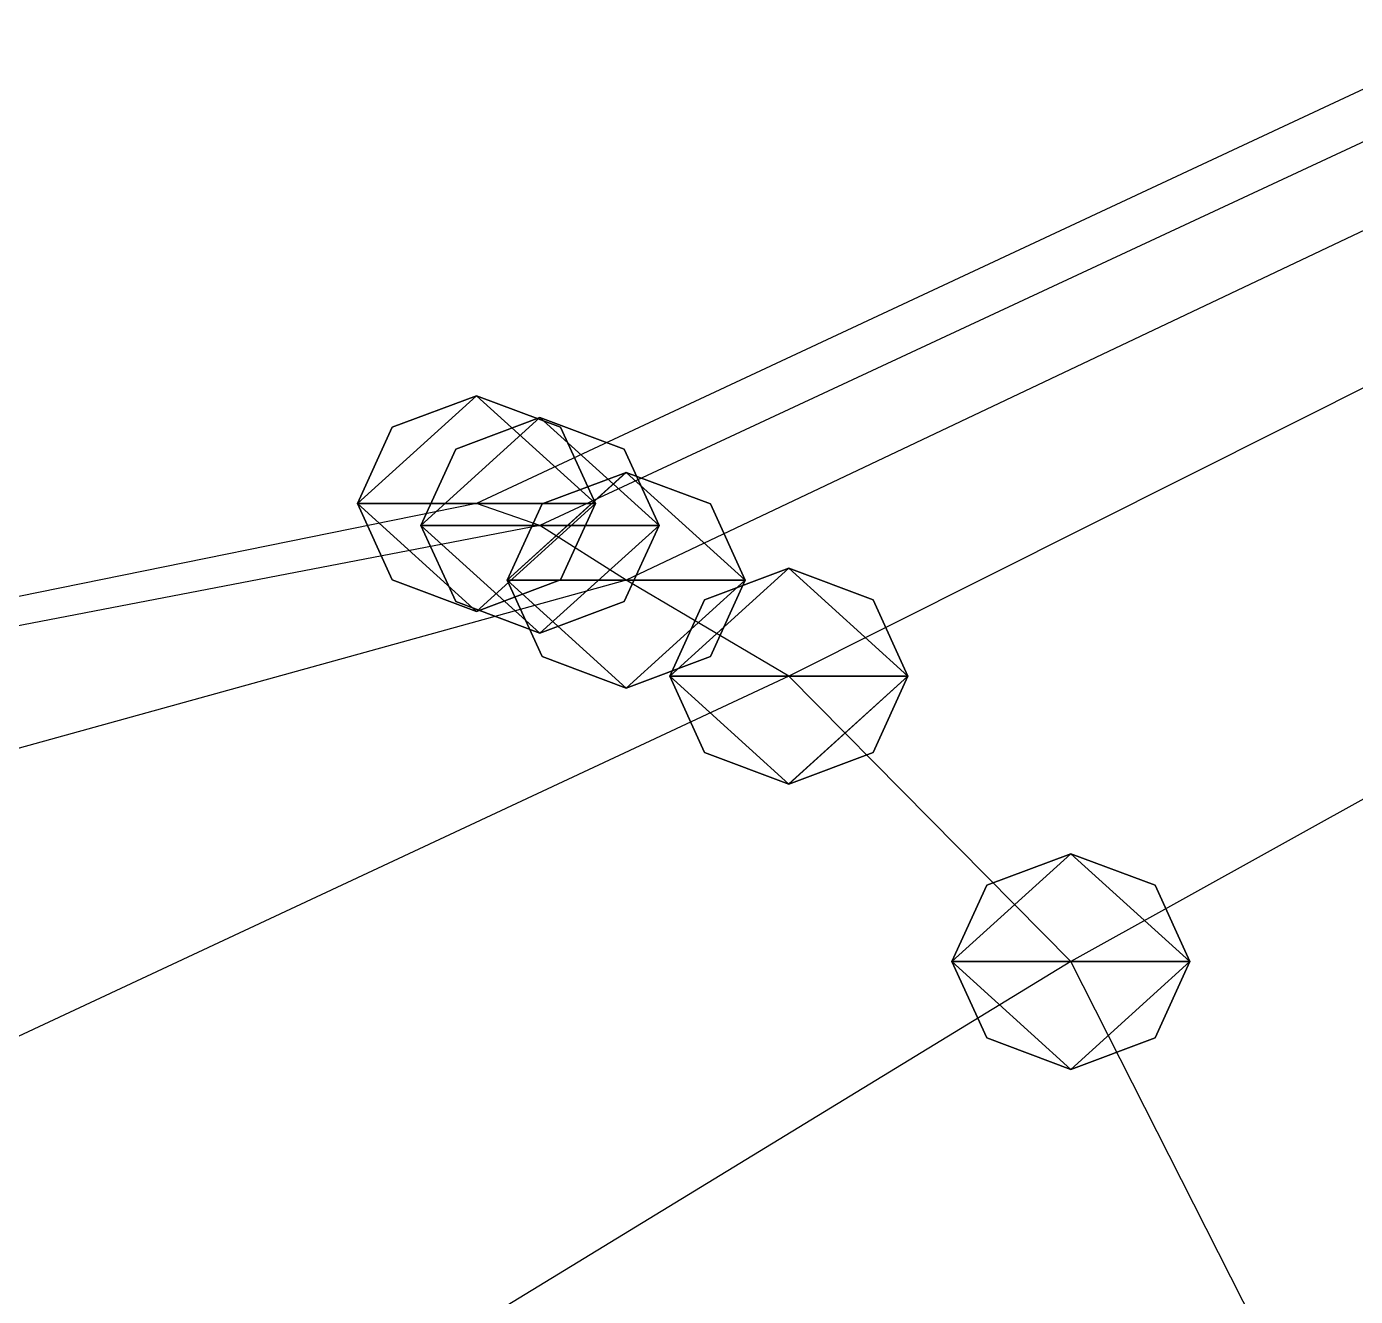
# Model space of a CAD drawing. Header units: metres. Extents: x -74 to 76, y -49 to 49.
# Drawn here: x -18.86 to -7.7, y 7.06 to 17.73 of the extents above; entities that cross this region are included whole.
import ezdxf

# ---------------------------------------------------------------- set-up
doc = ezdxf.new("R2010")
doc.units = ezdxf.units.M

msp = doc.modelspace()

# ---------------------------------------------------------------- linework, layer by layer
for p, q in [((-6.5099792, 17.72757, -194.33856), (-15.08415, 13.722176, -197.30655)), ((-5.689701, 17.66552, -192.99234), (-14.550192, 13.539272, -196.99673)), ((-4.500019, 17.501, -191.66316), (-13.825634, 13.078686, -196.15894)), ((-2.888359, 17.077286, -192.09421), (-12.4600315, 12.273048, -196.42053)), ((-0.80268097, 15.035381, -193.78746), (-10.090878, 9.875992, -197.92513)), ((-15.08415, 14.627911, -197.7304), (-15.791257, 14.362627, -197.60625)), ((-15.08415, 14.627911, -197.7304), (-15.791257, 14.362627, -197.60625)), ((-15.08415, 14.627911, -197.7304), (-15.791257, 14.362627, -197.60625)), ((-14.377044, 14.362627, -197.60625), (-15.08415, 14.627911, -197.7304)), ((-14.377044, 14.362627, -197.60625), (-15.08415, 14.627911, -197.7304)), ((-14.377044, 14.362627, -197.60625), (-15.08415, 14.627911, -197.7304)), ((-14.550192, 14.445007, -197.42058), (-15.257298, 14.179724, -197.29643)), ((-14.550192, 14.445007, -197.42058), (-15.257298, 14.179724, -197.29643)), ((-14.550192, 14.445007, -197.42058), (-15.257298, 14.179724, -197.29643)), ((-14.550192, 14.445007, -197.42058), (-15.257298, 14.179724, -197.29643)), ((-13.843085, 14.179724, -197.29643), (-14.550192, 14.445007, -197.42058)), ((-13.843085, 14.179724, -197.29643), (-14.550192, 14.445007, -197.42058)), ((-13.843085, 14.179724, -197.29643), (-14.550192, 14.445007, -197.42058)), ((-13.843085, 14.179724, -197.29643), (-14.550192, 14.445007, -197.42058)), ((-15.791257, 14.362627, -197.60625), (-16.08415, 13.722176, -197.30655)), ((-15.791257, 14.362627, -197.60625), (-16.08415, 13.722176, -197.30655)), ((-15.791257, 14.362627, -197.60625), (-16.08415, 13.722176, -197.30655)), ((-14.08415, 13.722176, -197.30655), (-14.377044, 14.362627, -197.60625)), ((-14.08415, 13.722176, -197.30655), (-14.377044, 14.362627, -197.60625)), ((-14.08415, 13.722176, -197.30655), (-14.377044, 14.362627, -197.60625)), ((-15.257298, 14.179724, -197.29643), (-15.550192, 13.539272, -196.99673)), ((-15.257298, 14.179724, -197.29643), (-15.550192, 13.539272, -196.99673)), ((-15.257298, 14.179724, -197.29643), (-15.550192, 13.539272, -196.99673)), ((-15.257298, 14.179724, -197.29643), (-15.550192, 13.539272, -196.99673)), ((-13.550192, 13.539272, -196.99673), (-13.843085, 14.179724, -197.29643)), ((-13.550192, 13.539272, -196.99673), (-13.843085, 14.179724, -197.29643)), ((-13.550192, 13.539272, -196.99673), (-13.843085, 14.179724, -197.29643)), ((-13.550192, 13.539272, -196.99673), (-13.843085, 14.179724, -197.29643)), ((-13.825634, 13.984421, -196.58278), (-14.532741, 13.719137, -196.45863)), ((-13.825634, 13.984421, -196.58278), (-14.532741, 13.719137, -196.45863)), ((-13.825634, 13.984421, -196.58278), (-14.532741, 13.719137, -196.45863)), ((-13.825634, 13.984421, -196.58278), (-14.532741, 13.719137, -196.45863)), ((-13.118527, 13.719137, -196.45863), (-13.825634, 13.984421, -196.58278)), ((-13.118527, 13.719137, -196.45863), (-13.825634, 13.984421, -196.58278)), ((-13.118527, 13.719137, -196.45863), (-13.825634, 13.984421, -196.58278)), ((-13.118527, 13.719137, -196.45863), (-13.825634, 13.984421, -196.58278)), ((-15.08415, 13.722176, -197.30655), (-25.600513, 11.587498, -200.23544)), ((-16.08415, 13.722176, -197.30655), (-15.791257, 13.081724, -197.00685)), ((-16.08415, 13.722176, -197.30655), (-15.791257, 13.081724, -197.00685)), ((-16.08415, 13.722176, -197.30655), (-15.791257, 13.081724, -197.00685)), ((-14.550192, 13.539272, -196.99673), (-15.08415, 13.722176, -197.30655)), ((-14.532741, 13.719137, -196.45863), (-14.825634, 13.078686, -196.15894)), ((-14.532741, 13.719137, -196.45863), (-14.825634, 13.078686, -196.15894)), ((-14.532741, 13.719137, -196.45863), (-14.825634, 13.078686, -196.15894)), ((-14.532741, 13.719137, -196.45863), (-14.825634, 13.078686, -196.15894)), ((-14.377044, 13.081724, -197.00685), (-14.08415, 13.722176, -197.30655)), ((-14.377044, 13.081724, -197.00685), (-14.08415, 13.722176, -197.30655)), ((-14.377044, 13.081724, -197.00685), (-14.08415, 13.722176, -197.30655)), ((-12.825634, 13.078686, -196.15894), (-13.118527, 13.719137, -196.45863)), ((-12.825634, 13.078686, -196.15894), (-13.118527, 13.719137, -196.45863)), ((-12.825634, 13.078686, -196.15894), (-13.118527, 13.719137, -196.45863)), ((-12.825634, 13.078686, -196.15894), (-13.118527, 13.719137, -196.45863)), ((-14.550192, 13.539272, -196.99673), (-25.012762, 11.5257225, -200.79414)), ((-15.550192, 13.539272, -196.99673), (-15.257298, 12.898821, -196.69704)), ((-15.550192, 13.539272, -196.99673), (-15.257298, 12.898821, -196.69704)), ((-15.550192, 13.539272, -196.99673), (-15.257298, 12.898821, -196.69704)), ((-15.550192, 13.539272, -196.99673), (-15.257298, 12.898821, -196.69704)), ((-13.825634, 13.078686, -196.15894), (-14.550192, 13.539272, -196.99673)), ((-13.843085, 12.898821, -196.69704), (-13.550192, 13.539272, -196.99673)), ((-13.843085, 12.898821, -196.69704), (-13.550192, 13.539272, -196.99673)), ((-13.843085, 12.898821, -196.69704), (-13.550192, 13.539272, -196.99673)), ((-13.843085, 12.898821, -196.69704), (-13.550192, 13.539272, -196.99673)), ((-12.4600315, 13.178783, -196.84438), (-13.167138, 12.9135, -196.72023)), ((-12.4600315, 13.178783, -196.84438), (-13.167138, 12.9135, -196.72023)), ((-12.4600315, 13.178783, -196.84438), (-13.167138, 12.9135, -196.72023)), ((-12.4600315, 13.178783, -196.84438), (-13.167138, 12.9135, -196.72023)), ((-11.752925, 12.9135, -196.72023), (-12.4600315, 13.178783, -196.84438)), ((-11.752925, 12.9135, -196.72023), (-12.4600315, 13.178783, -196.84438)), ((-11.752925, 12.9135, -196.72023), (-12.4600315, 13.178783, -196.84438)), ((-11.752925, 12.9135, -196.72023), (-12.4600315, 13.178783, -196.84438)), ((-13.825634, 13.078686, -196.15894), (-24.330317, 10.175373, -200.59293)), ((-15.791257, 13.081724, -197.00685), (-15.08415, 12.81644, -196.8827)), ((-15.791257, 13.081724, -197.00685), (-15.08415, 12.81644, -196.8827)), ((-15.791257, 13.081724, -197.00685), (-15.08415, 12.81644, -196.8827)), ((-15.08415, 12.81644, -196.8827), (-14.377044, 13.081724, -197.00685)), ((-15.08415, 12.81644, -196.8827), (-14.377044, 13.081724, -197.00685)), ((-15.08415, 12.81644, -196.8827), (-14.377044, 13.081724, -197.00685)), ((-14.825634, 13.078686, -196.15894), (-14.532741, 12.438234, -195.85924)), ((-14.825634, 13.078686, -196.15894), (-14.532741, 12.438234, -195.85924)), ((-14.825634, 13.078686, -196.15894), (-14.532741, 12.438234, -195.85924)), ((-14.825634, 13.078686, -196.15894), (-14.532741, 12.438234, -195.85924)), ((-12.4600315, 12.273048, -196.42053), (-13.825634, 13.078686, -196.15894)), ((-13.118527, 12.438234, -195.85924), (-12.825634, 13.078686, -196.15894)), ((-13.118527, 12.438234, -195.85924), (-12.825634, 13.078686, -196.15894)), ((-13.118527, 12.438234, -195.85924), (-12.825634, 13.078686, -196.15894)), ((-13.118527, 12.438234, -195.85924), (-12.825634, 13.078686, -196.15894)), ((-15.257298, 12.898821, -196.69704), (-14.550192, 12.633536, -196.57289)), ((-15.257298, 12.898821, -196.69704), (-14.550192, 12.633536, -196.57289)), ((-15.257298, 12.898821, -196.69704), (-14.550192, 12.633536, -196.57289)), ((-15.257298, 12.898821, -196.69704), (-14.550192, 12.633536, -196.57289)), ((-14.550192, 12.633536, -196.57289), (-13.843085, 12.898821, -196.69704)), ((-14.550192, 12.633536, -196.57289), (-13.843085, 12.898821, -196.69704)), ((-14.550192, 12.633536, -196.57289), (-13.843085, 12.898821, -196.69704)), ((-14.550192, 12.633536, -196.57289), (-13.843085, 12.898821, -196.69704)), ((-13.167138, 12.9135, -196.72023), (-13.4600315, 12.273048, -196.42053)), ((-13.167138, 12.9135, -196.72023), (-13.4600315, 12.273048, -196.42053)), ((-13.167138, 12.9135, -196.72023), (-13.4600315, 12.273048, -196.42053)), ((-13.167138, 12.9135, -196.72023), (-13.4600315, 12.273048, -196.42053)), ((-11.4600315, 12.273048, -196.42053), (-11.752925, 12.9135, -196.72023)), ((-11.4600315, 12.273048, -196.42053), (-11.752925, 12.9135, -196.72023)), ((-11.4600315, 12.273048, -196.42053), (-11.752925, 12.9135, -196.72023)), ((-11.4600315, 12.273048, -196.42053), (-11.752925, 12.9135, -196.72023)), ((-14.532741, 12.438234, -195.85924), (-13.825634, 12.17295, -195.73509)), ((-14.532741, 12.438234, -195.85924), (-13.825634, 12.17295, -195.73509)), ((-14.532741, 12.438234, -195.85924), (-13.825634, 12.17295, -195.73509)), ((-14.532741, 12.438234, -195.85924), (-13.825634, 12.17295, -195.73509)), ((-13.825634, 12.17295, -195.73509), (-13.118527, 12.438234, -195.85924)), ((-13.825634, 12.17295, -195.73509), (-13.118527, 12.438234, -195.85924)), ((-13.825634, 12.17295, -195.73509), (-13.118527, 12.438234, -195.85924)), ((-13.825634, 12.17295, -195.73509), (-13.118527, 12.438234, -195.85924)), ((-12.4600315, 12.273048, -196.42053), (-22.935843, 7.3751297, -201.08955)), ((-13.4600315, 12.273048, -196.42053), (-13.167138, 11.632597, -196.12083)), ((-13.4600315, 12.273048, -196.42053), (-13.167138, 11.632597, -196.12083)), ((-13.4600315, 12.273048, -196.42053), (-13.167138, 11.632597, -196.12083)), ((-13.4600315, 12.273048, -196.42053), (-13.167138, 11.632597, -196.12083)), ((-10.090878, 9.875992, -197.92513), (-12.4600315, 12.273048, -196.42053)), ((-11.752925, 11.632597, -196.12083), (-11.4600315, 12.273048, -196.42053)), ((-11.752925, 11.632597, -196.12083), (-11.4600315, 12.273048, -196.42053)), ((-11.752925, 11.632597, -196.12083), (-11.4600315, 12.273048, -196.42053)), ((-11.752925, 11.632597, -196.12083), (-11.4600315, 12.273048, -196.42053)), ((-13.167138, 11.632597, -196.12083), (-12.4600315, 11.367312, -195.99669)), ((-13.167138, 11.632597, -196.12083), (-12.4600315, 11.367312, -195.99669)), ((-13.167138, 11.632597, -196.12083), (-12.4600315, 11.367312, -195.99669)), ((-13.167138, 11.632597, -196.12083), (-12.4600315, 11.367312, -195.99669)), ((-12.4600315, 11.367312, -195.99669), (-11.752925, 11.632597, -196.12083)), ((-12.4600315, 11.367312, -195.99669), (-11.752925, 11.632597, -196.12083)), ((-12.4600315, 11.367312, -195.99669), (-11.752925, 11.632597, -196.12083)), ((-12.4600315, 11.367312, -195.99669), (-11.752925, 11.632597, -196.12083)), ((-10.090878, 10.781727, -198.34897), (-10.797984, 10.516443, -198.22482)), ((-10.090878, 10.781727, -198.34897), (-10.797984, 10.516443, -198.22482)), ((-10.090878, 10.781727, -198.34897), (-10.797984, 10.516443, -198.22482)), ((-10.090878, 10.781727, -198.34897), (-10.797984, 10.516443, -198.22482)), ((-9.383771, 10.516443, -198.22482), (-10.090878, 10.781727, -198.34897)), ((-9.383771, 10.516443, -198.22482), (-10.090878, 10.781727, -198.34897)), ((-9.383771, 10.516443, -198.22482), (-10.090878, 10.781727, -198.34897)), ((-9.383771, 10.516443, -198.22482), (-10.090878, 10.781727, -198.34897)), ((-10.797984, 10.516443, -198.22482), (-11.090878, 9.875992, -197.92513)), ((-10.797984, 10.516443, -198.22482), (-11.090878, 9.875992, -197.92513)), ((-10.797984, 10.516443, -198.22482), (-11.090878, 9.875992, -197.92513)), ((-10.797984, 10.516443, -198.22482), (-11.090878, 9.875992, -197.92513)), ((-9.090878, 9.875992, -197.92513), (-9.383771, 10.516443, -198.22482)), ((-9.090878, 9.875992, -197.92513), (-9.383771, 10.516443, -198.22482)), ((-9.090878, 9.875992, -197.92513), (-9.383771, 10.516443, -198.22482)), ((-9.090878, 9.875992, -197.92513), (-9.383771, 10.516443, -198.22482)), ((-10.090878, 9.875992, -197.92513), (-20.14716, 3.7470703, -203.19261)), ((-11.090878, 9.875992, -197.92513), (-10.797984, 9.23554, -197.62543)), ((-11.090878, 9.875992, -197.92513), (-10.797984, 9.23554, -197.62543)), ((-11.090878, 9.875992, -197.92513), (-10.797984, 9.23554, -197.62543)), ((-11.090878, 9.875992, -197.92513), (-10.797984, 9.23554, -197.62543)), ((-7.891941, 5.544506, -198.33626), (-10.090878, 9.875992, -197.92513)), ((-9.383771, 9.23554, -197.62543), (-9.090878, 9.875992, -197.92513)), ((-9.383771, 9.23554, -197.62543), (-9.090878, 9.875992, -197.92513)), ((-9.383771, 9.23554, -197.62543), (-9.090878, 9.875992, -197.92513)), ((-9.383771, 9.23554, -197.62543), (-9.090878, 9.875992, -197.92513)), ((-10.797984, 9.23554, -197.62543), (-10.090878, 8.970256, -197.50128)), ((-10.797984, 9.23554, -197.62543), (-10.090878, 8.970256, -197.50128)), ((-10.797984, 9.23554, -197.62543), (-10.090878, 8.970256, -197.50128)), ((-10.797984, 9.23554, -197.62543), (-10.090878, 8.970256, -197.50128)), ((-10.090878, 8.970256, -197.50128), (-9.383771, 9.23554, -197.62543)), ((-10.090878, 8.970256, -197.50128), (-9.383771, 9.23554, -197.62543)), ((-10.090878, 8.970256, -197.50128), (-9.383771, 9.23554, -197.62543)), ((-10.090878, 8.970256, -197.50128), (-9.383771, 9.23554, -197.62543))]:
    msp.add_line(p, q)
for points in [[(-16.08415, 13.722176, -197.30655), (-15.791257, 14.362627, -197.60625), (-15.08415, 14.627911, -197.7304), (-15.08405, 14.628011, -197.73029)], [(-16.08415, 13.722176, -197.30655), (-15.791257, 14.362627, -197.60625), (-15.08415, 14.627911, -197.7304), (-15.08405, 14.628011, -197.73029)], [(-16.08415, 13.722176, -197.30655), (-15.791257, 14.362627, -197.60625), (-15.08415, 14.627911, -197.7304), (-15.08405, 14.628011, -197.73029)], [(-16.08415, 13.722176, -197.30655), (-15.08415, 14.627911, -197.7304), (-14.08415, 13.722176, -197.30655), (-14.08405, 13.722276, -197.30644)], [(-16.08415, 13.722176, -197.30655), (-15.08415, 14.627911, -197.7304), (-14.08415, 13.722176, -197.30655), (-14.08405, 13.722276, -197.30644)], [(-16.08415, 13.722176, -197.30655), (-15.08415, 14.627911, -197.7304), (-14.08415, 13.722176, -197.30655), (-14.08405, 13.722276, -197.30644)], [(-15.08415, 14.627911, -197.7304), (-14.377044, 14.362627, -197.60625), (-14.08415, 13.722176, -197.30655), (-14.08405, 13.722276, -197.30644)], [(-15.08415, 14.627911, -197.7304), (-14.377044, 14.362627, -197.60625), (-14.08415, 13.722176, -197.30655), (-14.08405, 13.722276, -197.30644)], [(-15.08415, 14.627911, -197.7304), (-14.377044, 14.362627, -197.60625), (-14.08415, 13.722176, -197.30655), (-14.08405, 13.722276, -197.30644)], [(-15.550192, 13.539272, -196.99673), (-15.257298, 14.179724, -197.29643), (-14.550192, 14.445007, -197.42058), (-14.550092, 14.445107, -197.42047)], [(-15.550192, 13.539272, -196.99673), (-15.257298, 14.179724, -197.29643), (-14.550192, 14.445007, -197.42058), (-14.550092, 14.445107, -197.42047)], [(-15.550192, 13.539272, -196.99673), (-15.257298, 14.179724, -197.29643), (-14.550192, 14.445007, -197.42058), (-14.550092, 14.445107, -197.42047)], [(-15.550192, 13.539272, -196.99673), (-15.257298, 14.179724, -197.29643), (-14.550192, 14.445007, -197.42058), (-14.550092, 14.445107, -197.42047)], [(-15.550192, 13.539272, -196.99673), (-14.550192, 14.445007, -197.42058), (-13.550192, 13.539272, -196.99673), (-13.550092, 13.539372, -196.99663)], [(-15.550192, 13.539272, -196.99673), (-14.550192, 14.445007, -197.42058), (-13.550192, 13.539272, -196.99673), (-13.550092, 13.539372, -196.99663)], [(-15.550192, 13.539272, -196.99673), (-14.550192, 14.445007, -197.42058), (-13.550192, 13.539272, -196.99673), (-13.550092, 13.539372, -196.99663)], [(-15.550192, 13.539272, -196.99673), (-14.550192, 14.445007, -197.42058), (-13.550192, 13.539272, -196.99673), (-13.550092, 13.539372, -196.99663)], [(-14.550192, 14.445007, -197.42058), (-13.843085, 14.179724, -197.29643), (-13.550192, 13.539272, -196.99673), (-13.550092, 13.539372, -196.99663)], [(-14.550192, 14.445007, -197.42058), (-13.843085, 14.179724, -197.29643), (-13.550192, 13.539272, -196.99673), (-13.550092, 13.539372, -196.99663)], [(-14.550192, 14.445007, -197.42058), (-13.843085, 14.179724, -197.29643), (-13.550192, 13.539272, -196.99673), (-13.550092, 13.539372, -196.99663)], [(-14.550192, 14.445007, -197.42058), (-13.843085, 14.179724, -197.29643), (-13.550192, 13.539272, -196.99673), (-13.550092, 13.539372, -196.99663)], [(-14.825634, 13.078686, -196.15894), (-14.532741, 13.719137, -196.45863), (-13.825634, 13.984421, -196.58278), (-13.825534, 13.984521, -196.58267)], [(-14.825634, 13.078686, -196.15894), (-14.532741, 13.719137, -196.45863), (-13.825634, 13.984421, -196.58278), (-13.825534, 13.984521, -196.58267)], [(-14.825634, 13.078686, -196.15894), (-14.532741, 13.719137, -196.45863), (-13.825634, 13.984421, -196.58278), (-13.825534, 13.984521, -196.58267)], [(-14.825634, 13.078686, -196.15894), (-14.532741, 13.719137, -196.45863), (-13.825634, 13.984421, -196.58278), (-13.825534, 13.984521, -196.58267)], [(-14.825634, 13.078686, -196.15894), (-13.825634, 13.984421, -196.58278), (-12.825634, 13.078686, -196.15894), (-12.825534, 13.078786, -196.15883)], [(-14.825634, 13.078686, -196.15894), (-13.825634, 13.984421, -196.58278), (-12.825634, 13.078686, -196.15894), (-12.825534, 13.078786, -196.15883)], [(-14.825634, 13.078686, -196.15894), (-13.825634, 13.984421, -196.58278), (-12.825634, 13.078686, -196.15894), (-12.825534, 13.078786, -196.15883)], [(-14.825634, 13.078686, -196.15894), (-13.825634, 13.984421, -196.58278), (-12.825634, 13.078686, -196.15894), (-12.825534, 13.078786, -196.15883)], [(-13.825634, 13.984421, -196.58278), (-13.118527, 13.719137, -196.45863), (-12.825634, 13.078686, -196.15894), (-12.825534, 13.078786, -196.15883)], [(-13.825634, 13.984421, -196.58278), (-13.118527, 13.719137, -196.45863), (-12.825634, 13.078686, -196.15894), (-12.825534, 13.078786, -196.15883)], [(-13.825634, 13.984421, -196.58278), (-13.118527, 13.719137, -196.45863), (-12.825634, 13.078686, -196.15894), (-12.825534, 13.078786, -196.15883)], [(-13.825634, 13.984421, -196.58278), (-13.118527, 13.719137, -196.45863), (-12.825634, 13.078686, -196.15894), (-12.825534, 13.078786, -196.15883)], [(-15.08415, 12.81644, -196.8827), (-15.791257, 13.081724, -197.00685), (-16.08415, 13.722176, -197.30655), (-16.084051, 13.722276, -197.30644)], [(-14.08415, 13.722176, -197.30655), (-15.08415, 12.81644, -196.8827), (-16.08415, 13.722176, -197.30655), (-16.084051, 13.722276, -197.30644)], [(-15.08415, 12.81644, -196.8827), (-15.791257, 13.081724, -197.00685), (-16.08415, 13.722176, -197.30655), (-16.084051, 13.722276, -197.30644)], [(-14.08415, 13.722176, -197.30655), (-15.08415, 12.81644, -196.8827), (-16.08415, 13.722176, -197.30655), (-16.084051, 13.722276, -197.30644)], [(-15.08415, 12.81644, -196.8827), (-15.791257, 13.081724, -197.00685), (-16.08415, 13.722176, -197.30655), (-16.084051, 13.722276, -197.30644)], [(-14.08415, 13.722176, -197.30655), (-15.08415, 12.81644, -196.8827), (-16.08415, 13.722176, -197.30655), (-16.084051, 13.722276, -197.30644)], [(-14.08415, 13.722176, -197.30655), (-14.377044, 13.081724, -197.00685), (-15.08415, 12.81644, -196.8827), (-15.08405, 12.81654, -196.8826)], [(-14.08415, 13.722176, -197.30655), (-14.377044, 13.081724, -197.00685), (-15.08415, 12.81644, -196.8827), (-15.08405, 12.81654, -196.8826)], [(-14.08415, 13.722176, -197.30655), (-14.377044, 13.081724, -197.00685), (-15.08415, 12.81644, -196.8827), (-15.08405, 12.81654, -196.8826)], [(-14.550192, 12.633536, -196.57289), (-15.257298, 12.898821, -196.69704), (-15.550192, 13.539272, -196.99673), (-15.550092, 13.539372, -196.99663)], [(-13.550192, 13.539272, -196.99673), (-14.550192, 12.633536, -196.57289), (-15.550192, 13.539272, -196.99673), (-15.550092, 13.539372, -196.99663)], [(-14.550192, 12.633536, -196.57289), (-15.257298, 12.898821, -196.69704), (-15.550192, 13.539272, -196.99673), (-15.550092, 13.539372, -196.99663)], [(-13.550192, 13.539272, -196.99673), (-14.550192, 12.633536, -196.57289), (-15.550192, 13.539272, -196.99673), (-15.550092, 13.539372, -196.99663)], [(-14.550192, 12.633536, -196.57289), (-15.257298, 12.898821, -196.69704), (-15.550192, 13.539272, -196.99673), (-15.550092, 13.539372, -196.99663)], [(-13.550192, 13.539272, -196.99673), (-14.550192, 12.633536, -196.57289), (-15.550192, 13.539272, -196.99673), (-15.550092, 13.539372, -196.99663)], [(-14.550192, 12.633536, -196.57289), (-15.257298, 12.898821, -196.69704), (-15.550192, 13.539272, -196.99673), (-15.550092, 13.539372, -196.99663)], [(-13.550192, 13.539272, -196.99673), (-14.550192, 12.633536, -196.57289), (-15.550192, 13.539272, -196.99673), (-15.550092, 13.539372, -196.99663)], [(-13.550192, 13.539272, -196.99673), (-13.843085, 12.898821, -196.69704), (-14.550192, 12.633536, -196.57289), (-14.550092, 12.633636, -196.57278)], [(-13.550192, 13.539272, -196.99673), (-13.843085, 12.898821, -196.69704), (-14.550192, 12.633536, -196.57289), (-14.550092, 12.633636, -196.57278)], [(-13.550192, 13.539272, -196.99673), (-13.843085, 12.898821, -196.69704), (-14.550192, 12.633536, -196.57289), (-14.550092, 12.633636, -196.57278)], [(-13.550192, 13.539272, -196.99673), (-13.843085, 12.898821, -196.69704), (-14.550192, 12.633536, -196.57289), (-14.550092, 12.633636, -196.57278)], [(-13.4600315, 12.273048, -196.42053), (-13.167138, 12.9135, -196.72023), (-12.4600315, 13.178783, -196.84438), (-12.459931, 13.178884, -196.84427)], [(-13.4600315, 12.273048, -196.42053), (-13.167138, 12.9135, -196.72023), (-12.4600315, 13.178783, -196.84438), (-12.459931, 13.178884, -196.84427)], [(-13.4600315, 12.273048, -196.42053), (-13.167138, 12.9135, -196.72023), (-12.4600315, 13.178783, -196.84438), (-12.459931, 13.178884, -196.84427)], [(-13.4600315, 12.273048, -196.42053), (-13.167138, 12.9135, -196.72023), (-12.4600315, 13.178783, -196.84438), (-12.459931, 13.178884, -196.84427)], [(-13.4600315, 12.273048, -196.42053), (-12.4600315, 13.178783, -196.84438), (-11.4600315, 12.273048, -196.42053), (-11.459931, 12.273149, -196.42043)], [(-13.4600315, 12.273048, -196.42053), (-12.4600315, 13.178783, -196.84438), (-11.4600315, 12.273048, -196.42053), (-11.459931, 12.273149, -196.42043)], [(-13.4600315, 12.273048, -196.42053), (-12.4600315, 13.178783, -196.84438), (-11.4600315, 12.273048, -196.42053), (-11.459931, 12.273149, -196.42043)], [(-13.4600315, 12.273048, -196.42053), (-12.4600315, 13.178783, -196.84438), (-11.4600315, 12.273048, -196.42053), (-11.459931, 12.273149, -196.42043)], [(-12.4600315, 13.178783, -196.84438), (-11.752925, 12.9135, -196.72023), (-11.4600315, 12.273048, -196.42053), (-11.459931, 12.273149, -196.42043)], [(-12.4600315, 13.178783, -196.84438), (-11.752925, 12.9135, -196.72023), (-11.4600315, 12.273048, -196.42053), (-11.459931, 12.273149, -196.42043)], [(-12.4600315, 13.178783, -196.84438), (-11.752925, 12.9135, -196.72023), (-11.4600315, 12.273048, -196.42053), (-11.459931, 12.273149, -196.42043)], [(-12.4600315, 13.178783, -196.84438), (-11.752925, 12.9135, -196.72023), (-11.4600315, 12.273048, -196.42053), (-11.459931, 12.273149, -196.42043)], [(-13.825634, 12.17295, -195.73509), (-14.532741, 12.438234, -195.85924), (-14.825634, 13.078686, -196.15894), (-14.825534, 13.078786, -196.15883)], [(-12.825634, 13.078686, -196.15894), (-13.825634, 12.17295, -195.73509), (-14.825634, 13.078686, -196.15894), (-14.825534, 13.078786, -196.15883)], [(-13.825634, 12.17295, -195.73509), (-14.532741, 12.438234, -195.85924), (-14.825634, 13.078686, -196.15894), (-14.825534, 13.078786, -196.15883)], [(-12.825634, 13.078686, -196.15894), (-13.825634, 12.17295, -195.73509), (-14.825634, 13.078686, -196.15894), (-14.825534, 13.078786, -196.15883)], [(-13.825634, 12.17295, -195.73509), (-14.532741, 12.438234, -195.85924), (-14.825634, 13.078686, -196.15894), (-14.825534, 13.078786, -196.15883)], [(-12.825634, 13.078686, -196.15894), (-13.825634, 12.17295, -195.73509), (-14.825634, 13.078686, -196.15894), (-14.825534, 13.078786, -196.15883)], [(-13.825634, 12.17295, -195.73509), (-14.532741, 12.438234, -195.85924), (-14.825634, 13.078686, -196.15894), (-14.825534, 13.078786, -196.15883)], [(-12.825634, 13.078686, -196.15894), (-13.825634, 12.17295, -195.73509), (-14.825634, 13.078686, -196.15894), (-14.825534, 13.078786, -196.15883)], [(-12.825634, 13.078686, -196.15894), (-13.118527, 12.438234, -195.85924), (-13.825634, 12.17295, -195.73509), (-13.825534, 12.17305, -195.73499)], [(-12.825634, 13.078686, -196.15894), (-13.118527, 12.438234, -195.85924), (-13.825634, 12.17295, -195.73509), (-13.825534, 12.17305, -195.73499)], [(-12.825634, 13.078686, -196.15894), (-13.118527, 12.438234, -195.85924), (-13.825634, 12.17295, -195.73509), (-13.825534, 12.17305, -195.73499)], [(-12.825634, 13.078686, -196.15894), (-13.118527, 12.438234, -195.85924), (-13.825634, 12.17295, -195.73509), (-13.825534, 12.17305, -195.73499)], [(-12.4600315, 11.367312, -195.99669), (-13.167138, 11.632597, -196.12083), (-13.4600315, 12.273048, -196.42053), (-13.459931, 12.273149, -196.42043)], [(-11.4600315, 12.273048, -196.42053), (-12.4600315, 11.367312, -195.99669), (-13.4600315, 12.273048, -196.42053), (-13.459931, 12.273149, -196.42043)], [(-12.4600315, 11.367312, -195.99669), (-13.167138, 11.632597, -196.12083), (-13.4600315, 12.273048, -196.42053), (-13.459931, 12.273149, -196.42043)], [(-11.4600315, 12.273048, -196.42053), (-12.4600315, 11.367312, -195.99669), (-13.4600315, 12.273048, -196.42053), (-13.459931, 12.273149, -196.42043)], [(-12.4600315, 11.367312, -195.99669), (-13.167138, 11.632597, -196.12083), (-13.4600315, 12.273048, -196.42053), (-13.459931, 12.273149, -196.42043)], [(-11.4600315, 12.273048, -196.42053), (-12.4600315, 11.367312, -195.99669), (-13.4600315, 12.273048, -196.42053), (-13.459931, 12.273149, -196.42043)], [(-12.4600315, 11.367312, -195.99669), (-13.167138, 11.632597, -196.12083), (-13.4600315, 12.273048, -196.42053), (-13.459931, 12.273149, -196.42043)], [(-11.4600315, 12.273048, -196.42053), (-12.4600315, 11.367312, -195.99669), (-13.4600315, 12.273048, -196.42053), (-13.459931, 12.273149, -196.42043)], [(-11.4600315, 12.273048, -196.42053), (-11.752925, 11.632597, -196.12083), (-12.4600315, 11.367312, -195.99669), (-12.459931, 11.367413, -195.99658)], [(-11.4600315, 12.273048, -196.42053), (-11.752925, 11.632597, -196.12083), (-12.4600315, 11.367312, -195.99669), (-12.459931, 11.367413, -195.99658)], [(-11.4600315, 12.273048, -196.42053), (-11.752925, 11.632597, -196.12083), (-12.4600315, 11.367312, -195.99669), (-12.459931, 11.367413, -195.99658)], [(-11.4600315, 12.273048, -196.42053), (-11.752925, 11.632597, -196.12083), (-12.4600315, 11.367312, -195.99669), (-12.459931, 11.367413, -195.99658)], [(-11.090878, 9.875992, -197.92513), (-10.797984, 10.516443, -198.22482), (-10.090878, 10.781727, -198.34897), (-10.090777, 10.781827, -198.34886)], [(-11.090878, 9.875992, -197.92513), (-10.797984, 10.516443, -198.22482), (-10.090878, 10.781727, -198.34897), (-10.090777, 10.781827, -198.34886)], [(-11.090878, 9.875992, -197.92513), (-10.797984, 10.516443, -198.22482), (-10.090878, 10.781727, -198.34897), (-10.090777, 10.781827, -198.34886)], [(-11.090878, 9.875992, -197.92513), (-10.797984, 10.516443, -198.22482), (-10.090878, 10.781727, -198.34897), (-10.090777, 10.781827, -198.34886)], [(-11.090878, 9.875992, -197.92513), (-10.090878, 10.781727, -198.34897), (-9.090878, 9.875992, -197.92513), (-9.090777, 9.876092, -197.92502)], [(-11.090878, 9.875992, -197.92513), (-10.090878, 10.781727, -198.34897), (-9.090878, 9.875992, -197.92513), (-9.090777, 9.876092, -197.92502)], [(-11.090878, 9.875992, -197.92513), (-10.090878, 10.781727, -198.34897), (-9.090878, 9.875992, -197.92513), (-9.090777, 9.876092, -197.92502)], [(-11.090878, 9.875992, -197.92513), (-10.090878, 10.781727, -198.34897), (-9.090878, 9.875992, -197.92513), (-9.090777, 9.876092, -197.92502)], [(-10.090878, 10.781727, -198.34897), (-9.383771, 10.516443, -198.22482), (-9.090878, 9.875992, -197.92513), (-9.090777, 9.876092, -197.92502)], [(-10.090878, 10.781727, -198.34897), (-9.383771, 10.516443, -198.22482), (-9.090878, 9.875992, -197.92513), (-9.090777, 9.876092, -197.92502)], [(-10.090878, 10.781727, -198.34897), (-9.383771, 10.516443, -198.22482), (-9.090878, 9.875992, -197.92513), (-9.090777, 9.876092, -197.92502)], [(-10.090878, 10.781727, -198.34897), (-9.383771, 10.516443, -198.22482), (-9.090878, 9.875992, -197.92513), (-9.090777, 9.876092, -197.92502)], [(-10.090878, 8.970256, -197.50128), (-10.797984, 9.23554, -197.62543), (-11.090878, 9.875992, -197.92513), (-11.090777, 9.876092, -197.92502)], [(-9.090878, 9.875992, -197.92513), (-10.090878, 8.970256, -197.50128), (-11.090878, 9.875992, -197.92513), (-11.090777, 9.876092, -197.92502)], [(-10.090878, 8.970256, -197.50128), (-10.797984, 9.23554, -197.62543), (-11.090878, 9.875992, -197.92513), (-11.090777, 9.876092, -197.92502)], [(-9.090878, 9.875992, -197.92513), (-10.090878, 8.970256, -197.50128), (-11.090878, 9.875992, -197.92513), (-11.090777, 9.876092, -197.92502)], [(-10.090878, 8.970256, -197.50128), (-10.797984, 9.23554, -197.62543), (-11.090878, 9.875992, -197.92513), (-11.090777, 9.876092, -197.92502)], [(-9.090878, 9.875992, -197.92513), (-10.090878, 8.970256, -197.50128), (-11.090878, 9.875992, -197.92513), (-11.090777, 9.876092, -197.92502)], [(-10.090878, 8.970256, -197.50128), (-10.797984, 9.23554, -197.62543), (-11.090878, 9.875992, -197.92513), (-11.090777, 9.876092, -197.92502)], [(-9.090878, 9.875992, -197.92513), (-10.090878, 8.970256, -197.50128), (-11.090878, 9.875992, -197.92513), (-11.090777, 9.876092, -197.92502)], [(-9.090878, 9.875992, -197.92513), (-9.383771, 9.23554, -197.62543), (-10.090878, 8.970256, -197.50128), (-10.090777, 8.970356, -197.50117)], [(-9.090878, 9.875992, -197.92513), (-9.383771, 9.23554, -197.62543), (-10.090878, 8.970256, -197.50128), (-10.090777, 8.970356, -197.50117)], [(-9.090878, 9.875992, -197.92513), (-9.383771, 9.23554, -197.62543), (-10.090878, 8.970256, -197.50128), (-10.090777, 8.970356, -197.50117)], [(-9.090878, 9.875992, -197.92513), (-9.383771, 9.23554, -197.62543), (-10.090878, 8.970256, -197.50128), (-10.090777, 8.970356, -197.50117)]]:
    msp.add_3dface(points)

doc.saveas('drawing.dxf')
